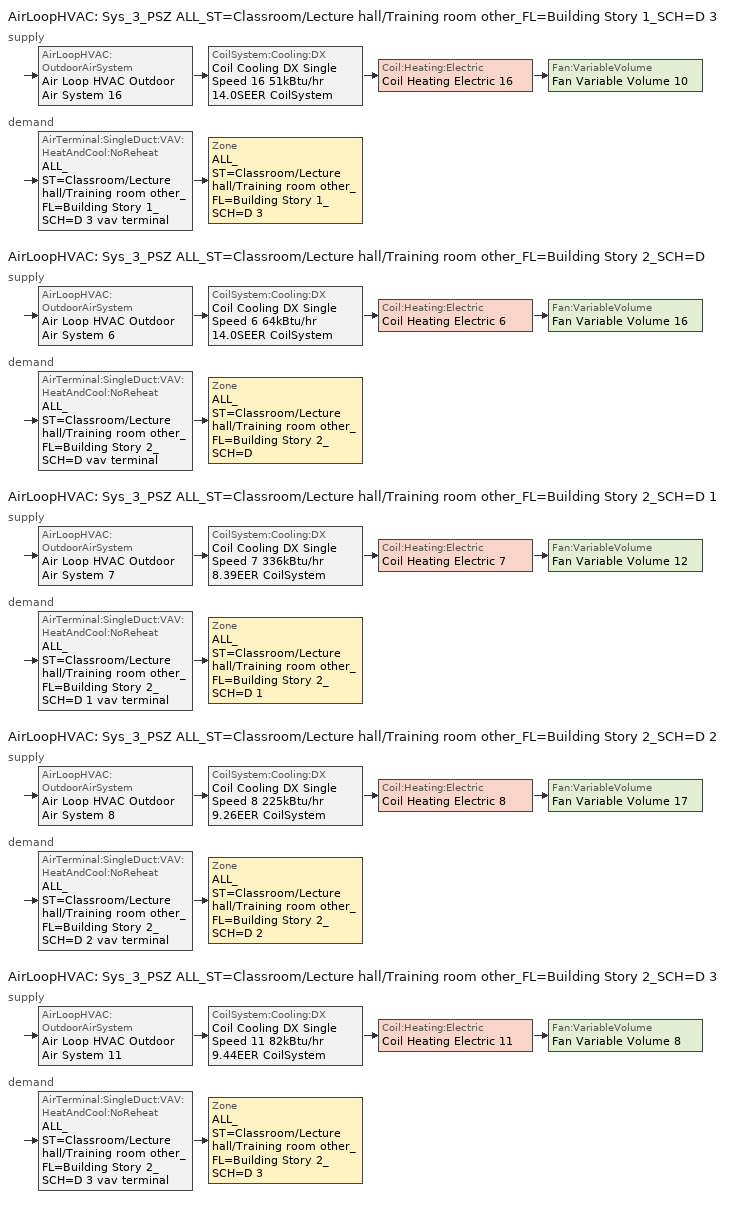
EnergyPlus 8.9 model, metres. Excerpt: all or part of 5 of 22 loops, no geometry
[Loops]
AirLoopHVAC 'Sys_3_PSZ ALL_ST=Classroom/Lecture hall/Training room other_FL=Building Story 1_SCH=D 3'
 supply: AirLoopHVAC:OutdoorAirSystem 'Air Loop HVAC Outdoor Air System 16' > CoilSystem:Cooling:DX 'Coil Cooling DX Single Speed 16 51kBtu/hr 14.0SEER CoilSystem' > Coil:Heating:Electric 'Coil Heating Electric 16' > Fan:VariableVolume 'Fan Variable Volume 10'
 demand: AirTerminal:SingleDuct:VAV:HeatAndCool:NoReheat 'ALL_ST=Classroom/Lecture hall/Training room other_FL=Building Story 1_SCH=D 3 vav terminal' > Zone 'ALL_ST=Classroom/Lecture hall/Training room other_FL=Building Story 1_SCH=D 3'
AirLoopHVAC 'Sys_3_PSZ ALL_ST=Classroom/Lecture hall/Training room other_FL=Building Story 2_SCH=D'
 supply: AirLoopHVAC:OutdoorAirSystem 'Air Loop HVAC Outdoor Air System 6' > CoilSystem:Cooling:DX 'Coil Cooling DX Single Speed 6 64kBtu/hr 14.0SEER CoilSystem' > Coil:Heating:Electric 'Coil Heating Electric 6' > Fan:VariableVolume 'Fan Variable Volume 16'
 demand: AirTerminal:SingleDuct:VAV:HeatAndCool:NoReheat 'ALL_ST=Classroom/Lecture hall/Training room other_FL=Building Story 2_SCH=D vav terminal' > Zone 'ALL_ST=Classroom/Lecture hall/Training room other_FL=Building Story 2_SCH=D'
AirLoopHVAC 'Sys_3_PSZ ALL_ST=Classroom/Lecture hall/Training room other_FL=Building Story 2_SCH=D 1'
 supply: AirLoopHVAC:OutdoorAirSystem 'Air Loop HVAC Outdoor Air System 7' > CoilSystem:Cooling:DX 'Coil Cooling DX Single Speed 7 336kBtu/hr 8.39EER CoilSystem' > Coil:Heating:Electric 'Coil Heating Electric 7' > Fan:VariableVolume 'Fan Variable Volume 12'
 demand: AirTerminal:SingleDuct:VAV:HeatAndCool:NoReheat 'ALL_ST=Classroom/Lecture hall/Training room other_FL=Building Story 2_SCH=D 1 vav terminal' > Zone 'ALL_ST=Classroom/Lecture hall/Training room other_FL=Building Story 2_SCH=D 1'
AirLoopHVAC 'Sys_3_PSZ ALL_ST=Classroom/Lecture hall/Training room other_FL=Building Story 2_SCH=D 2'
 supply: AirLoopHVAC:OutdoorAirSystem 'Air Loop HVAC Outdoor Air System 8' > CoilSystem:Cooling:DX 'Coil Cooling DX Single Speed 8 225kBtu/hr 9.26EER CoilSystem' > Coil:Heating:Electric 'Coil Heating Electric 8' > Fan:VariableVolume 'Fan Variable Volume 17'
 demand: AirTerminal:SingleDuct:VAV:HeatAndCool:NoReheat 'ALL_ST=Classroom/Lecture hall/Training room other_FL=Building Story 2_SCH=D 2 vav terminal' > Zone 'ALL_ST=Classroom/Lecture hall/Training room other_FL=Building Story 2_SCH=D 2'
AirLoopHVAC 'Sys_3_PSZ ALL_ST=Classroom/Lecture hall/Training room other_FL=Building Story 2_SCH=D 3'
 supply: AirLoopHVAC:OutdoorAirSystem 'Air Loop HVAC Outdoor Air System 11' > CoilSystem:Cooling:DX 'Coil Cooling DX Single Speed 11 82kBtu/hr 9.44EER CoilSystem' > Coil:Heating:Electric 'Coil Heating Electric 11' > Fan:VariableVolume 'Fan Variable Volume 8'
 demand: AirTerminal:SingleDuct:VAV:HeatAndCool:NoReheat 'ALL_ST=Classroom/Lecture hall/Training room other_FL=Building Story 2_SCH=D 3 vav terminal' > Zone 'ALL_ST=Classroom/Lecture hall/Training room other_FL=Building Story 2_SCH=D 3'
[ZoneControl:Thermostat] Control Object Type 1=ThermostatSetpoint:DualSetpoint
Name | Zone or ZoneList | Control Type Schedule | Control Name 1
ALL_ST=Classroom/Lecture hall/Training room other_FL=Building Story 1_SCH=D 3 Thermostat | ALL_ST=Classroom/Lecture hall/Training room other_FL=Building Story 1_SCH=D 3 | ALL_ST=Classroom/Lecture hall/Training room other_FL=Building Story 1_SCH=D 3 Thermostat Schedule | Space Function Classroom/Lecture hall/Training room other Thermostat 56
ALL_ST=Classroom/Lecture hall/Training room other_FL=Building Story 2_SCH=D Thermostat | ALL_ST=Classroom/Lecture hall/Training room other_FL=Building Story 2_SCH=D | ALL_ST=Classroom/Lecture hall/Training room other_FL=Building Story 2_SCH=D Thermostat Schedule | Space Function Classroom/Lecture hall/Training room other Thermostat 50
ALL_ST=Classroom/Lecture hall/Training room other_FL=Building Story 2_SCH=D 1 Thermostat | ALL_ST=Classroom/Lecture hall/Training room other_FL=Building Story 2_SCH=D 1 | ALL_ST=Classroom/Lecture hall/Training room other_FL=Building Story 2_SCH=D 1 Thermostat Schedule | Space Function Classroom/Lecture hall/Training room other Thermostat 51
ALL_ST=Classroom/Lecture hall/Training room other_FL=Building Story 2_SCH=D 2 Thermostat | ALL_ST=Classroom/Lecture hall/Training room other_FL=Building Story 2_SCH=D 2 | ALL_ST=Classroom/Lecture hall/Training room other_FL=Building Story 2_SCH=D 2 Thermostat Schedule | Space Function Classroom/Lecture hall/Training room other Thermostat 52
ALL_ST=Classroom/Lecture hall/Training room other_FL=Building Story 2_SCH=D 3 Thermostat | ALL_ST=Classroom/Lecture hall/Training room other_FL=Building Story 2_SCH=D 3 | ALL_ST=Classroom/Lecture hall/Training room other_FL=Building Story 2_SCH=D 3 Thermostat Schedule | Space Function Classroom/Lecture hall/Training room other Thermostat 55
[ThermostatSetpoint:DualSetpoint] Heating Setpoint Temperature Schedule=NECB-D-Thermostat Setpoint-Heating; Cooling Setpoint Temperature Schedule=NECB-D-Thermostat Setpoint-Cooling
Space Function Classroom/Lecture hall/Training room other Thermostat 56; Space Function Classroom/Lecture hall/Training room other Thermostat 50; Space Function Classroom/Lecture hall/Training room other Thermostat 51; Space Function Classroom/Lecture hall/Training room other Thermostat 52; Space Function Classroom/Lecture hall/Training room other Thermostat 55
[ZoneHVAC:EnergyRecoveryVentilator] Supply Air Flow Rate {m3/s}=AutoSize; Exhaust Air Flow Rate {m3/s}=AutoSize; Ventilation Rate per Unit Floor Area {m3/s-m2}=0.00278384; Ventilation Rate per Occupant {m3/s-person}=0
Name | Availability Schedule | Heat Exchanger | Supply Air Fan | Exhaust Air Fan | Controller
ALL_ST=Classroom/Lecture hall/Training room other_FL=Building Story 1_SCH=D 3 erv doas | Sys_3_PSZ ALL_ST=Classroom/Lecture hall/Training room other_FL=Building Story 1_SCH=D 3 Occ Sch | ALL_ST=Classroom/Lecture hall/Training room other_FL=Building Story 1_SCH=D 3 erv hx | ALL_ST=Classroom/Lecture hall/Training room other_FL=Building Story 1_SCH=D 3 erv sup fan | ALL_ST=Classroom/Lecture hall/Training room other_FL=Building Story 1_SCH=D 3 erv exh fan | ALL_ST=Classroom/Lecture hall/Training room other_FL=Building Story 1_SCH=D 3 erv contr
ALL_ST=Classroom/Lecture hall/Training room other_FL=Building Story 2_SCH=D erv doas | Sys_3_PSZ ALL_ST=Classroom/Lecture hall/Training room other_FL=Building Story 2_SCH=D Occ Sch | ALL_ST=Classroom/Lecture hall/Training room other_FL=Building Story 2_SCH=D erv hx | ALL_ST=Classroom/Lecture hall/Training room other_FL=Building Story 2_SCH=D erv sup fan | ALL_ST=Classroom/Lecture hall/Training room other_FL=Building Story 2_SCH=D erv exh fan | ALL_ST=Classroom/Lecture hall/Training room other_FL=Building Story 2_SCH=D erv contr
ALL_ST=Classroom/Lecture hall/Training room other_FL=Building Story 2_SCH=D 1 erv doas | Sys_3_PSZ ALL_ST=Classroom/Lecture hall/Training room other_FL=Building Story 2_SCH=D 1 Occ Sch | ALL_ST=Classroom/Lecture hall/Training room other_FL=Building Story 2_SCH=D 1 erv hx | ALL_ST=Classroom/Lecture hall/Training room other_FL=Building Story 2_SCH=D 1 erv sup fan | ALL_ST=Classroom/Lecture hall/Training room other_FL=Building Story 2_SCH=D 1 erv exh fan | ALL_ST=Classroom/Lecture hall/Training room other_FL=Building Story 2_SCH=D 1 erv contr
ALL_ST=Classroom/Lecture hall/Training room other_FL=Building Story 2_SCH=D 2 erv doas | Sys_3_PSZ ALL_ST=Classroom/Lecture hall/Training room other_FL=Building Story 2_SCH=D 2 Occ Sch | ALL_ST=Classroom/Lecture hall/Training room other_FL=Building Story 2_SCH=D 2 erv hx | ALL_ST=Classroom/Lecture hall/Training room other_FL=Building Story 2_SCH=D 2 erv sup fan | ALL_ST=Classroom/Lecture hall/Training room other_FL=Building Story 2_SCH=D 2 erv exh fan | ALL_ST=Classroom/Lecture hall/Training room other_FL=Building Story 2_SCH=D 2 erv contr
ALL_ST=Classroom/Lecture hall/Training room other_FL=Building Story 2_SCH=D 3 erv doas | Sys_3_PSZ ALL_ST=Classroom/Lecture hall/Training room other_FL=Building Story 2_SCH=D 3 Occ Sch | ALL_ST=Classroom/Lecture hall/Training room other_FL=Building Story 2_SCH=D 3 erv hx | ALL_ST=Classroom/Lecture hall/Training room other_FL=Building Story 2_SCH=D 3 erv sup fan | ALL_ST=Classroom/Lecture hall/Training room other_FL=Building Story 2_SCH=D 3 erv exh fan | ALL_ST=Classroom/Lecture hall/Training room other_FL=Building Story 2_SCH=D 3 erv contr
[HeatExchanger:AirToAir:SensibleAndLatent] Availability Schedule=Always On Discrete; Nominal Supply Air Flow Rate {m3/s}=Autosize; Heat Exchanger Type=Rotary; Threshold Temperature {C}=-23.3; Initial Defrost Time Fraction=0.167
Name | Sensible Effectiveness at 100% Heating Air Flow | Latent Effectiveness at 100% Heating Air Flow | Sensible Effectiveness at 75% Heating Air Flow | Latent Effectiveness at 75% Heating Air Flow | Sensible Effectiveness at 100% Cooling Air Flow | Latent Effectiveness at 100% Cooling Air Flow | Sensible Effectiveness at 75% Cooling Air Flow | Latent Effectiveness at 75% Cooling Air Flow | Nominal Electric Power {W} | Supply Air Outlet Temperature Control | Frost Control Type | Rate of Defrost Time Fraction Increase {1/K} | Economizer Lockout
ALL_ST=Classroom/Lecture hall/Training room other_FL=Building Story 1_SCH=D 3 erv hx; ALL_ST=Classroom/Lecture hall/Training room other_FL=Building Story 2_SCH=D erv hx; ALL_ST=Classroom/Lecture hall/Training room other_FL=Building Story 2_SCH=D 3 erv hx | 0.76 | 0.75 | 0.81 | 0.75 | 0.76 | 0.75 | 0.81 | 0.75 | 643.229 | No | ExhaustAirRecirculation | 0.012 | No
ALL_ST=Classroom/Lecture hall/Training room other_FL=Building Story 2_SCH=D 1 erv hx; ALL_ST=Classroom/Lecture hall/Training room other_FL=Building Story 2_SCH=D 2 erv hx | 0.76 | 0.75 | 0.81 | 0.75 | 0.76 | 0.75 | 0.81 | 0.75 | 2908.29 | No | ExhaustAirRecirculation | 0.012 | No
Sys_3_PSZ ALL_ST=Classroom/Lecture hall/Training room other_FL=Building Story 1_SCH=D 3 ERV; Sys_3_PSZ ALL_ST=Classroom/Lecture hall/Training room other_FL=Building Story 2_SCH=D ERV; Sys_3_PSZ ALL_ST=Classroom/Lecture hall/Training room other_FL=Building Story 2_SCH=D 3 ERV | 0.9 | 0.9 | 0.9 | 0.9 | 0.9 | 0.9 | 0.9 | 0.9 | 643.229 | Yes | ExhaustOnly | 1.44 | Yes
Sys_3_PSZ ALL_ST=Classroom/Lecture hall/Training room other_FL=Building Story 2_SCH=D 1 ERV; Sys_3_PSZ ALL_ST=Classroom/Lecture hall/Training room other_FL=Building Story 2_SCH=D 2 ERV | 0.9 | 0.9 | 0.9 | 0.9 | 0.9 | 0.9 | 0.9 | 0.9 | 2908.29 | Yes | ExhaustOnly | 1.44 | Yes
[Fan:OnOff] Availability Schedule=Always On Discrete; Fan Total Efficiency=0.75; Pressure Rise {Pa}=200; Maximum Flow Rate {m3/s}=Autosize; Motor Efficiency=0.9; Motor In Airstream Fraction=1
Name | Fan Power Ratio Function of Speed Ratio Curve | Fan Efficiency Ratio Function of Speed Ratio Curve
ALL_ST=Classroom/Lecture hall/Training room other_FL=Building Story 1_SCH=D 3 erv sup fan | Fan On Off Power Curve 22 | Fan On Off Efficiency Curve 22
ALL_ST=Classroom/Lecture hall/Training room other_FL=Building Story 1_SCH=D 3 erv exh fan | Fan On Off Power Curve 23 | Fan On Off Efficiency Curve 23
ALL_ST=Classroom/Lecture hall/Training room other_FL=Building Story 2_SCH=D erv sup fan | Fan On Off Power Curve 44 | Fan On Off Efficiency Curve 44
ALL_ST=Classroom/Lecture hall/Training room other_FL=Building Story 2_SCH=D erv exh fan | Fan On Off Power Curve 45 | Fan On Off Efficiency Curve 45
ALL_ST=Classroom/Lecture hall/Training room other_FL=Building Story 2_SCH=D 1 erv sup fan | Fan On Off Power Curve 36 | Fan On Off Efficiency Curve 36
ALL_ST=Classroom/Lecture hall/Training room other_FL=Building Story 2_SCH=D 1 erv exh fan | Fan On Off Power Curve 37 | Fan On Off Efficiency Curve 37
ALL_ST=Classroom/Lecture hall/Training room other_FL=Building Story 2_SCH=D 2 erv sup fan | Fan On Off Power Curve 46 | Fan On Off Efficiency Curve 46
ALL_ST=Classroom/Lecture hall/Training room other_FL=Building Story 2_SCH=D 2 erv exh fan | Fan On Off Power Curve 47 | Fan On Off Efficiency Curve 47
ALL_ST=Classroom/Lecture hall/Training room other_FL=Building Story 2_SCH=D 3 erv sup fan | Fan On Off Power Curve 16 | Fan On Off Efficiency Curve 16
ALL_ST=Classroom/Lecture hall/Training room other_FL=Building Story 2_SCH=D 3 erv exh fan | Fan On Off Power Curve 17 | Fan On Off Efficiency Curve 17
[ZoneHVAC:EnergyRecoveryVentilator:Controller] Temperature High Limit {C}=19; Temperature Low Limit {C}=13; Exhaust Air Temperature Limit=NoExhaustAirTemperatureLimit; Exhaust Air Enthalpy Limit=NoExhaustAirEnthalpyLimit; Time of Day Economizer Flow Control Schedule=Always Off Discrete; High Humidity Control Flag=No; High Humidity Outdoor Air Flow Ratio=1; Control High Indoor Humidity Based on Outdoor Humidity Ratio=Yes
Name | Electronic Enthalpy Limit Curve
ALL_ST=Classroom/Lecture hall/Training room other_FL=Building Story 1_SCH=D 3 erv contr | Curve Cubic 13
ALL_ST=Classroom/Lecture hall/Training room other_FL=Building Story 2_SCH=D erv contr | Curve Cubic 24
ALL_ST=Classroom/Lecture hall/Training room other_FL=Building Story 2_SCH=D 1 erv contr | Curve Cubic 20
ALL_ST=Classroom/Lecture hall/Training room other_FL=Building Story 2_SCH=D 2 erv contr | Curve Cubic 25
ALL_ST=Classroom/Lecture hall/Training room other_FL=Building Story 2_SCH=D 3 erv contr | Curve Cubic 10
[AirTerminal:SingleDuct:VAV:HeatAndCool:NoReheat] Availability Schedule=Always On Discrete; Maximum Air Flow Rate {m3/s}=AutoSize; Zone Minimum Air Flow Fraction=0.05
ALL_ST=Classroom/Lecture hall/Training room other_FL=Building Story 1_SCH=D 3 vav terminal; ALL_ST=Classroom/Lecture hall/Training room other_FL=Building Story 2_SCH=D vav terminal; ALL_ST=Classroom/Lecture hall/Training room other_FL=Building Story 2_SCH=D 1 vav terminal; ALL_ST=Classroom/Lecture hall/Training room other_FL=Building Story 2_SCH=D 2 vav terminal; ALL_ST=Classroom/Lecture hall/Training room other_FL=Building Story 2_SCH=D 3 vav terminal
[Zone equipment]
ALL_ST=Classroom/Lecture hall/Training room other_FL=Building Story 1_SCH=D 3: ALL_ST=Classroom/Lecture hall/Training room other_FL=Building Story 1_SCH=D 3 erv doas, Zone HVAC Baseboard Convective Water 22, ALL_ST=Classroom/Lecture hall/Training room other_FL=Building Story 1_SCH=D 3 vav terminal
ALL_ST=Classroom/Lecture hall/Training room other_FL=Building Story 2_SCH=D: ALL_ST=Classroom/Lecture hall/Training room other_FL=Building Story 2_SCH=D erv doas, Zone HVAC Baseboard Convective Water 12, ALL_ST=Classroom/Lecture hall/Training room other_FL=Building Story 2_SCH=D vav terminal
ALL_ST=Classroom/Lecture hall/Training room other_FL=Building Story 2_SCH=D 1: ALL_ST=Classroom/Lecture hall/Training room other_FL=Building Story 2_SCH=D 1 erv doas, Zone HVAC Baseboard Convective Water 13, ALL_ST=Classroom/Lecture hall/Training room other_FL=Building Story 2_SCH=D 1 vav terminal
ALL_ST=Classroom/Lecture hall/Training room other_FL=Building Story 2_SCH=D 2: ALL_ST=Classroom/Lecture hall/Training room other_FL=Building Story 2_SCH=D 2 erv doas, Zone HVAC Baseboard Convective Water 14, ALL_ST=Classroom/Lecture hall/Training room other_FL=Building Story 2_SCH=D 2 vav terminal
ALL_ST=Classroom/Lecture hall/Training room other_FL=Building Story 2_SCH=D 3: ALL_ST=Classroom/Lecture hall/Training room other_FL=Building Story 2_SCH=D 3 erv doas, Zone HVAC Baseboard Convective Water 17, ALL_ST=Classroom/Lecture hall/Training room other_FL=Building Story 2_SCH=D 3 vav terminal
[Sizing:Zone] Zone Cooling Design Supply Air Temperature Input Method=SupplyAirTemperature; Zone Cooling Design Supply Air Temperature {C}=13; Zone Cooling Design Supply Air Temperature Difference {deltaC}=11.11; Zone Heating Design Supply Air Temperature Input Method=SupplyAirTemperature; Zone Heating Design Supply Air Temperature {C}=43; Zone Heating Design Supply Air Temperature Difference {deltaC}=11.11; Zone Cooling Design Supply Air Humidity Ratio {kgWater/kgDryAir}=0.0085; Zone Heating Design Supply Air Humidity Ratio {kgWater/kgDryAir}=0.008; Design Specification Outdoor Air Object=Space Function Classroom/Lecture hall/Training room other Ventilation; Zone Heating Sizing Factor=1.3; Zone Cooling Sizing Factor=1.1; Cooling Design Air Flow Method=DesignDay; Cooling Design Air Flow Rate {m3/s}=0; Cooling Minimum Air Flow per Zone Floor Area {m3/s-m2}=0.000762; Cooling Minimum Air Flow {m3/s}=0; Cooling Minimum Air Flow Fraction=0; Heating Design Air Flow Method=DesignDay; Heating Design Air Flow Rate {m3/s}=0; Heating Maximum Air Flow per Zone Floor Area {m3/s-m2}=0.002032; Heating Maximum Air Flow {m3/s}=0.141576; Heating Maximum Air Flow Fraction=0.3; Account for Dedicated Outdoor Air System=No
Name | Design Specification Zone Air Distribution Object
ALL_ST=Classroom/Lecture hall/Training room other_FL=Building Story 1_SCH=D 3 | ALL_ST=Classroom/Lecture hall/Training room other_FL=Building Story 1_SCH=D 3 Design Spec Zone Air Dist
ALL_ST=Classroom/Lecture hall/Training room other_FL=Building Story 2_SCH=D | ALL_ST=Classroom/Lecture hall/Training room other_FL=Building Story 2_SCH=D Design Spec Zone Air Dist
ALL_ST=Classroom/Lecture hall/Training room other_FL=Building Story 2_SCH=D 1 | ALL_ST=Classroom/Lecture hall/Training room other_FL=Building Story 2_SCH=D 1 Design Spec Zone Air Dist
ALL_ST=Classroom/Lecture hall/Training room other_FL=Building Story 2_SCH=D 2 | ALL_ST=Classroom/Lecture hall/Training room other_FL=Building Story 2_SCH=D 2 Design Spec Zone Air Dist
ALL_ST=Classroom/Lecture hall/Training room other_FL=Building Story 2_SCH=D 3 | ALL_ST=Classroom/Lecture hall/Training room other_FL=Building Story 2_SCH=D 3 Design Spec Zone Air Dist
[DesignSpecification:ZoneAirDistribution] Zone Air Distribution Effectiveness in Cooling Mode=1; Zone Air Distribution Effectiveness in Heating Mode=1
ALL_ST=Classroom/Lecture hall/Training room other_FL=Building Story 1_SCH=D 3 Design Spec Zone Air Dist; ALL_ST=Classroom/Lecture hall/Training room other_FL=Building Story 2_SCH=D Design Spec Zone Air Dist; ALL_ST=Classroom/Lecture hall/Training room other_FL=Building Story 2_SCH=D 1 Design Spec Zone Air Dist; ALL_ST=Classroom/Lecture hall/Training room other_FL=Building Story 2_SCH=D 2 Design Spec Zone Air Dist; ALL_ST=Classroom/Lecture hall/Training room other_FL=Building Story 2_SCH=D 3 Design Spec Zone Air Dist
[Controller:MechanicalVentilation] Demand Controlled Ventilation=No; System Outdoor Air Method=ZoneSum; Design Specification Outdoor Air Object Name 1=Space Function Classroom/Lecture hall/Training room other Ventilation
Name | Availability Schedule | Zone Name 1 | Design Specification Zone Air Distribution Object Name 1
Controller Mechanical Ventilation 16 | Sys_3_PSZ ALL_ST=Classroom/Lecture hall/Training room other_FL=Building Story 1_SCH=D 3 Occ Sch | ALL_ST=Classroom/Lecture hall/Training room other_FL=Building Story 1_SCH=D 3 | ALL_ST=Classroom/Lecture hall/Training room other_FL=Building Story 1_SCH=D 3 Design Spec Zone Air Dist
Controller Mechanical Ventilation 6 | Sys_3_PSZ ALL_ST=Classroom/Lecture hall/Training room other_FL=Building Story 2_SCH=D Occ Sch | ALL_ST=Classroom/Lecture hall/Training room other_FL=Building Story 2_SCH=D | ALL_ST=Classroom/Lecture hall/Training room other_FL=Building Story 2_SCH=D Design Spec Zone Air Dist
Controller Mechanical Ventilation 7 | Sys_3_PSZ ALL_ST=Classroom/Lecture hall/Training room other_FL=Building Story 2_SCH=D 1 Occ Sch | ALL_ST=Classroom/Lecture hall/Training room other_FL=Building Story 2_SCH=D 1 | ALL_ST=Classroom/Lecture hall/Training room other_FL=Building Story 2_SCH=D 1 Design Spec Zone Air Dist
Controller Mechanical Ventilation 8 | Sys_3_PSZ ALL_ST=Classroom/Lecture hall/Training room other_FL=Building Story 2_SCH=D 2 Occ Sch | ALL_ST=Classroom/Lecture hall/Training room other_FL=Building Story 2_SCH=D 2 | ALL_ST=Classroom/Lecture hall/Training room other_FL=Building Story 2_SCH=D 2 Design Spec Zone Air Dist
Controller Mechanical Ventilation 11 | Sys_3_PSZ ALL_ST=Classroom/Lecture hall/Training room other_FL=Building Story 2_SCH=D 3 Occ Sch | ALL_ST=Classroom/Lecture hall/Training room other_FL=Building Story 2_SCH=D 3 | ALL_ST=Classroom/Lecture hall/Training room other_FL=Building Story 2_SCH=D 3 Design Spec Zone Air Dist
[DesignSpecification:OutdoorAir]
Space Function Classroom/Lecture hall/Training room other Ventilation: Outdoor Air Method=Sum; Outdoor Air Flow per Person {m3/s-person}=0; Outdoor Air Flow per Zone Floor Area {m3/s-m2}=0.00278384; Outdoor Air Flow per Zone {m3/s}=0; Outdoor Air Flow Air Changes per Hour {1/hr}=0
[AirLoopHVAC] Design Supply Air Flow Rate {m3/s}=AutoSize
Sys_3_PSZ ALL_ST=Classroom/Lecture hall/Training room other_FL=Building Story 1_SCH=D 3; Sys_3_PSZ ALL_ST=Classroom/Lecture hall/Training room other_FL=Building Story 2_SCH=D; Sys_3_PSZ ALL_ST=Classroom/Lecture hall/Training room other_FL=Building Story 2_SCH=D 1; Sys_3_PSZ ALL_ST=Classroom/Lecture hall/Training room other_FL=Building Story 2_SCH=D 2; Sys_3_PSZ ALL_ST=Classroom/Lecture hall/Training room other_FL=Building Story 2_SCH=D 3
[Sizing:System] Type of Load to Size On=Sensible; Design Outdoor Air Flow Rate {m3/s}=Autosize; Central Heating Maximum System Air Flow Ratio=1; Preheat Design Temperature {C}=7; Preheat Design Humidity Ratio {kgWater/kgDryAir}=0.008; Precool Design Temperature {C}=13; Precool Design Humidity Ratio {kgWater/kgDryAir}=0.008; Central Cooling Design Supply Air Temperature {C}=13; Central Heating Design Supply Air Temperature {C}=43; Type of Zone Sum to Use=NonCoincident; 100% Outdoor Air in Cooling=No; 100% Outdoor Air in Heating=No; Central Cooling Design Supply Air Humidity Ratio {kgWater/kgDryAir}=0.0085; Central Heating Design Supply Air Humidity Ratio {kgWater/kgDryAir}=0.008; Cooling Supply Air Flow Rate Method=DesignDay; Cooling Supply Air Flow Rate {m3/s}=0; Cooling Supply Air Flow Rate Per Floor Area {m3/s-m2}=0.00996765; Cooling Fraction of Autosized Cooling Supply Air Flow Rate=1; Cooling Supply Air Flow Rate Per Unit Cooling Capacity {m3/s-W}=3.94755e-05; Heating Supply Air Flow Rate Method=DesignDay; Heating Supply Air Flow Rate {m3/s}=0; Heating Supply Air Flow Rate Per Floor Area {m3/s-m2}=0.00996765; Heating Fraction of Autosized Heating Supply Air Flow Rate=1; Heating Fraction of Autosized Cooling Supply Air Flow Rate=1; Heating Supply Air Flow Rate Per Unit Heating Capacity {m3/s-W}=3.15882e-05; System Outdoor Air Method=ZoneSum; Zone Maximum Outdoor Air Fraction=1; Cooling Design Capacity Method=CoolingDesignCapacity; Cooling Design Capacity {W}=Autosize; Cooling Design Capacity Per Floor Area {W/m2}=234.7; Fraction of Autosized Cooling Design Capacity=1; Heating Design Capacity Method=HeatingDesignCapacity; Heating Design Capacity {W}=Autosize; Heating Design Capacity Per Floor Area {W/m2}=157; Fraction of Autosized Heating Design Capacity=1; Central Cooling Capacity Control Method=OnOff
Sys_3_PSZ ALL_ST=Classroom/Lecture hall/Training room other_FL=Building Story 1_SCH=D 3; Sys_3_PSZ ALL_ST=Classroom/Lecture hall/Training room other_FL=Building Story 2_SCH=D; Sys_3_PSZ ALL_ST=Classroom/Lecture hall/Training room other_FL=Building Story 2_SCH=D 1; Sys_3_PSZ ALL_ST=Classroom/Lecture hall/Training room other_FL=Building Story 2_SCH=D 2; Sys_3_PSZ ALL_ST=Classroom/Lecture hall/Training room other_FL=Building Story 2_SCH=D 3
[Controller:OutdoorAir] Minimum Outdoor Air Flow Rate {m3/s}=0; Maximum Outdoor Air Flow Rate {m3/s}=0; Economizer Control Action Type=ModulateFlow; Lockout Type=NoLockout; Minimum Limit Type=FixedMinimum; High Humidity Control=No; Control High Indoor Humidity Based on Outdoor Humidity Ratio=Yes; Heat Recovery Bypass Control Type=BypassWhenOAFlowGreaterThanMinimum
Name | Economizer Control Type | Economizer Maximum Limit Dry-Bulb Temperature {C} | Economizer Maximum Limit Enthalpy {J/kg} | Economizer Minimum Limit Dry-Bulb Temperature {C} | Minimum Outdoor Air Schedule | Mechanical Ventilation Controller
Controller Outdoor Air 16 | NoEconomizer | 28 | 64000 | -100 | Sys_3_PSZ ALL_ST=Classroom/Lecture hall/Training room other_FL=Building Story 1_SCH=D 3 Occ Sch | Controller Mechanical Ventilation 16
Controller Outdoor Air 6 | NoEconomizer | 28 | 64000 | -100 | Sys_3_PSZ ALL_ST=Classroom/Lecture hall/Training room other_FL=Building Story 2_SCH=D Occ Sch | Controller Mechanical Ventilation 6
Controller Outdoor Air 7 | DifferentialEnthalpy |  |  |  | Sys_3_PSZ ALL_ST=Classroom/Lecture hall/Training room other_FL=Building Story 2_SCH=D 1 Occ Sch | Controller Mechanical Ventilation 7
Controller Outdoor Air 8 | DifferentialEnthalpy |  |  |  | Sys_3_PSZ ALL_ST=Classroom/Lecture hall/Training room other_FL=Building Story 2_SCH=D 2 Occ Sch | Controller Mechanical Ventilation 8
Controller Outdoor Air 11 | DifferentialEnthalpy |  |  |  | Sys_3_PSZ ALL_ST=Classroom/Lecture hall/Training room other_FL=Building Story 2_SCH=D 3 Occ Sch | Controller Mechanical Ventilation 11
[SetpointManager:OutdoorAirPretreat] Control Variable=Temperature; Minimum Setpoint Temperature {C}=-99; Maximum Setpoint Temperature {C}=99; Minimum Setpoint Humidity Ratio {kgWater/kgDryAir}=1e-005; Maximum Setpoint Humidity Ratio {kgWater/kgDryAir}=1
Setpoint Manager Outdoor Air Pretreat 5; Setpoint Manager Outdoor Air Pretreat 6; Setpoint Manager Outdoor Air Pretreat 7; Setpoint Manager Outdoor Air Pretreat 8; Setpoint Manager Outdoor Air Pretreat 9
[SetpointManager:MixedAir] Control Variable=Temperature
Node 267 OS Default SPM; Node 266 OS Default SPM; Node 460 OS Default SPM; Node 137 OS Default SPM; Node 136 OS Default SPM; Node 477 OS Default SPM; Node 150 OS Default SPM; Node 149 OS Default SPM; Node 469 OS Default SPM; Node 163 OS Default SPM; Node 162 OS Default SPM; Node 479 OS Default SPM; Node 202 OS Default SPM; Node 201 OS Default SPM; Node 455 OS Default SPM
[CoilSystem:Cooling:DX] Availability Schedule=Always On Discrete
Name | Cooling Coil
Coil Cooling DX Single Speed 16 51kBtu/hr 14.0SEER CoilSystem | Coil Cooling DX Single Speed 16 51kBtu/hr 14.0SEER
Coil Cooling DX Single Speed 6 64kBtu/hr 14.0SEER CoilSystem | Coil Cooling DX Single Speed 6 64kBtu/hr 14.0SEER
Coil Cooling DX Single Speed 7 336kBtu/hr 8.39EER CoilSystem | Coil Cooling DX Single Speed 7 336kBtu/hr 8.39EER
Coil Cooling DX Single Speed 8 225kBtu/hr 9.26EER CoilSystem | Coil Cooling DX Single Speed 8 225kBtu/hr 9.26EER
Coil Cooling DX Single Speed 11 82kBtu/hr 9.44EER CoilSystem | Coil Cooling DX Single Speed 11 82kBtu/hr 9.44EER
[Coil:Cooling:DX:SingleSpeed] Availability Schedule=Always On Discrete; Gross Rated Total Cooling Capacity {W}=Autosize; Gross Rated Sensible Heat Ratio=Autosize; Rated Air Flow Rate {m3/s}=Autosize; Rated Evaporator Fan Power Per Volume Flow Rate {W/(m3/s)}=773.3; Total Cooling Capacity Function of Temperature Curve=DXCOOL-NECB2011-REF-CAPFT; Total Cooling Capacity Function of Flow Fraction Curve=DXCOOL-NECB2011-REF-CAPFFLOW; Energy Input Ratio Function of Temperature Curve=DXCOOL-NECB2011-REF-COOLEIRFT; Energy Input Ratio Function of Flow Fraction Curve=DXCOOL-NECB2011-REF-COOLEIRFFLOW; Part Load Fraction Correlation Curve=DXCOOL-NECB2011-REF-COOLPLFFPLR; Condenser Type=AirCooled; Evaporative Condenser Effectiveness=0; Evaporative Condenser Air Flow Rate {m3/s}=Autosize; Evaporative Condenser Pump Rated Power Consumption {W}=Autosize; Crankcase Heater Capacity {W}=0; Maximum Outdoor Dry-Bulb Temperature for Crankcase Heater Operation {C}=0; Basin Heater Capacity {W/K}=0; Basin Heater Setpoint Temperature {C}=10
Name | Gross Rated Cooling COP {W/W}
Coil Cooling DX Single Speed 16 51kBtu/hr 14.0SEER; Coil Cooling DX Single Speed 6 64kBtu/hr 14.0SEER | 3.8248
Coil Cooling DX Single Speed 7 336kBtu/hr 8.39EER | 3.05686
Coil Cooling DX Single Speed 8 225kBtu/hr 9.26EER | 3.29323
Coil Cooling DX Single Speed 11 82kBtu/hr 9.44EER | 3.2511
[Coil:Heating:Electric] Availability Schedule=Always On Discrete; Efficiency=1; Nominal Capacity {W}=Autosize
Coil Heating Electric 16; Coil Heating Electric 6; Coil Heating Electric 7; Coil Heating Electric 8; Coil Heating Electric 11
[Fan:VariableVolume] Fan Total Efficiency=0.7; Pressure Rise {Pa}=640; Maximum Flow Rate {m3/s}=AutoSize; Fan Power Minimum Flow Rate Input Method=Fraction; Fan Power Minimum Flow Fraction=0.3; Fan Power Minimum Air Flow Rate {m3/s}=0; Motor Efficiency=0.9; Motor In Airstream Fraction=1; Fan Power Coefficient 1=0.0407599; Fan Power Coefficient 2=0.088045; Fan Power Coefficient 3=-0.0729261; Fan Power Coefficient 4=0.94374; Fan Power Coefficient 5=0
Name | Availability Schedule
Fan Variable Volume 10 | Sys_3_PSZ ALL_ST=Classroom/Lecture hall/Training room other_FL=Building Story 1_SCH=D 3 Occ Sch
Fan Variable Volume 16 | Sys_3_PSZ ALL_ST=Classroom/Lecture hall/Training room other_FL=Building Story 2_SCH=D Occ Sch
Fan Variable Volume 12 | Sys_3_PSZ ALL_ST=Classroom/Lecture hall/Training room other_FL=Building Story 2_SCH=D 1 Occ Sch
Fan Variable Volume 17 | Sys_3_PSZ ALL_ST=Classroom/Lecture hall/Training room other_FL=Building Story 2_SCH=D 2 Occ Sch
Fan Variable Volume 8 | Sys_3_PSZ ALL_ST=Classroom/Lecture hall/Training room other_FL=Building Story 2_SCH=D 3 Occ Sch
[SetpointManager:Warmest] Control Variable=Temperature; Minimum Setpoint Temperature {C}=12; Maximum Setpoint Temperature {C}=35; Strategy=MaximumTemperature
Name | HVAC Air Loop
Node 259 SAT stpmanager | Sys_3_PSZ ALL_ST=Classroom/Lecture hall/Training room other_FL=Building Story 1_SCH=D 3
Node 129 SAT stpmanager | Sys_3_PSZ ALL_ST=Classroom/Lecture hall/Training room other_FL=Building Story 2_SCH=D
Node 142 SAT stpmanager | Sys_3_PSZ ALL_ST=Classroom/Lecture hall/Training room other_FL=Building Story 2_SCH=D 1
Node 155 SAT stpmanager | Sys_3_PSZ ALL_ST=Classroom/Lecture hall/Training room other_FL=Building Story 2_SCH=D 2
Node 194 SAT stpmanager | Sys_3_PSZ ALL_ST=Classroom/Lecture hall/Training room other_FL=Building Story 2_SCH=D 3
[Schedule:Compact]
ALL_ST=Classroom/Lecture hall/Training room other_FL=Building Story 1_SCH=D 3 Thermostat Schedule; ALL_ST=Classroom/Lecture hall/Training room other_FL=Building Story 2_SCH=D Thermostat Schedule; ALL_ST=Classroom/Lecture hall/Training room other_FL=Building Story 2_SCH=D 1 Thermostat Schedule; ALL_ST=Classroom/Lecture hall/Training room other_FL=Building Story 2_SCH=D 2 Thermostat Schedule; ALL_ST=Classroom/Lecture hall/Training room other_FL=Building Story 2_SCH=D 3 Thermostat Schedule: Through: 12/31, For: AllDays, Until: 24:00, 4
[Schedule:Day:Interval]
NECB-D-Thermostat Setpoint-Heating Sun|Hol Day; NECB-D-Thermostat Setpoint-Heating Sat Day: No, 24:00, 18
NECB-D-Thermostat Setpoint-Heating Default|Wkdy Day; NECB-D-Thermostat Setpoint-Heating Default: No, 07:00, 18, 08:00, 20, 23:00, 22, 24:00, 18
NECB-D-Thermostat Setpoint-Cooling Sun|Hol Day; NECB-D-Thermostat Setpoint-Cooling Sat Day: No, 24:00, 35
NECB-D-Thermostat Setpoint-Cooling Default|Wkdy Day; NECB-D-Thermostat Setpoint-Cooling Default: No, 07:00, 35, 23:00, 24, 24:00, 35
Sys_3_PSZ ALL_ST=Classroom/Lecture hall/Training room other_FL=Building Story 1_SCH=D 3 Occ Sch Sunday; Sys_3_PSZ ALL_ST=Classroom/Lecture hall/Training room other_FL=Building Story 1_SCH=D 3 Occ Sch Saturday; Sys_3_PSZ ALL_ST=Classroom/Lecture hall/Training room other_FL=Building Story 2_SCH=D Occ Sch Sunday; Sys_3_PSZ ALL_ST=Classroom/Lecture hall/Training room other_FL=Building Story 2_SCH=D Occ Sch Saturday; Sys_3_PSZ ALL_ST=Classroom/Lecture hall/Training room other_FL=Building Story 2_SCH=D 1 Occ Sch Sunday; Sys_3_PSZ ALL_ST=Classroom/Lecture hall/Training room other_FL=Building Story 2_SCH=D 1 Occ Sch Saturday; Sys_3_PSZ ALL_ST=Classroom/Lecture hall/Training room other_FL=Building Story 2_SCH=D 2 Occ Sch Sunday; Sys_3_PSZ ALL_ST=Classroom/Lecture hall/Training room other_FL=Building Story 2_SCH=D 2 Occ Sch Saturday; Sys_3_PSZ ALL_ST=Classroom/Lecture hall/Training room other_FL=Building Story 2_SCH=D 3 Occ Sch Sunday; Sys_3_PSZ ALL_ST=Classroom/Lecture hall/Training room other_FL=Building Story 2_SCH=D 3 Occ Sch Saturday: No, 24:00, 0
Sys_3_PSZ ALL_ST=Classroom/Lecture hall/Training room other_FL=Building Story 1_SCH=D 3 Occ Sch Monday; Sys_3_PSZ ALL_ST=Classroom/Lecture hall/Training room other_FL=Building Story 1_SCH=D 3 Occ Sch Tuesday; Sys_3_PSZ ALL_ST=Classroom/Lecture hall/Training room other_FL=Building Story 1_SCH=D 3 Occ Sch Wednesday; Sys_3_PSZ ALL_ST=Classroom/Lecture hall/Training room other_FL=Building Story 1_SCH=D 3 Occ Sch Thursday; Sys_3_PSZ ALL_ST=Classroom/Lecture hall/Training room other_FL=Building Story 1_SCH=D 3 Occ Sch Friday; Sys_3_PSZ ALL_ST=Classroom/Lecture hall/Training room other_FL=Building Story 2_SCH=D Occ Sch Monday; Sys_3_PSZ ALL_ST=Classroom/Lecture hall/Training room other_FL=Building Story 2_SCH=D Occ Sch Tuesday; Sys_3_PSZ ALL_ST=Classroom/Lecture hall/Training room other_FL=Building Story 2_SCH=D Occ Sch Wednesday; Sys_3_PSZ ALL_ST=Classroom/Lecture hall/Training room other_FL=Building Story 2_SCH=D Occ Sch Thursday; Sys_3_PSZ ALL_ST=Classroom/Lecture hall/Training room other_FL=Building Story 2_SCH=D Occ Sch Friday; Sys_3_PSZ ALL_ST=Classroom/Lecture hall/Training room other_FL=Building Story 2_SCH=D 1 Occ Sch Monday; Sys_3_PSZ ALL_ST=Classroom/Lecture hall/Training room other_FL=Building Story 2_SCH=D 1 Occ Sch Tuesday; Sys_3_PSZ ALL_ST=Classroom/Lecture hall/Training room other_FL=Building Story 2_SCH=D 1 Occ Sch Wednesday; Sys_3_PSZ ALL_ST=Classroom/Lecture hall/Training room other_FL=Building Story 2_SCH=D 1 Occ Sch Thursday; Sys_3_PSZ ALL_ST=Classroom/Lecture hall/Training room other_FL=Building Story 2_SCH=D 1 Occ Sch Friday; Sys_3_PSZ ALL_ST=Classroom/Lecture hall/Training room other_FL=Building Story 2_SCH=D 2 Occ Sch Monday; Sys_3_PSZ ALL_ST=Classroom/Lecture hall/Training room other_FL=Building Story 2_SCH=D 2 Occ Sch Tuesday; Sys_3_PSZ ALL_ST=Classroom/Lecture hall/Training room other_FL=Building Story 2_SCH=D 2 Occ Sch Wednesday; Sys_3_PSZ ALL_ST=Classroom/Lecture hall/Training room other_FL=Building Story 2_SCH=D 2 Occ Sch Thursday; Sys_3_PSZ ALL_ST=Classroom/Lecture hall/Training room other_FL=Building Story 2_SCH=D 2 Occ Sch Friday; Sys_3_PSZ ALL_ST=Classroom/Lecture hall/Training room other_FL=Building Story 2_SCH=D 3 Occ Sch Monday; Sys_3_PSZ ALL_ST=Classroom/Lecture hall/Training room other_FL=Building Story 2_SCH=D 3 Occ Sch Tuesday; Sys_3_PSZ ALL_ST=Classroom/Lecture hall/Training room other_FL=Building Story 2_SCH=D 3 Occ Sch Wednesday; Sys_3_PSZ ALL_ST=Classroom/Lecture hall/Training room other_FL=Building Story 2_SCH=D 3 Occ Sch Thursday; Sys_3_PSZ ALL_ST=Classroom/Lecture hall/Training room other_FL=Building Story 2_SCH=D 3 Occ Sch Friday: No, 09:00, 0, 18:00, 1, 19:00, 0, 22:00, 1, 24:00, 0
Sys_3_PSZ ALL_ST=Classroom/Lecture hall/Training room other_FL=Building Story 1_SCH=D 3 Occ Sch Default; Sys_3_PSZ ALL_ST=Classroom/Lecture hall/Training room other_FL=Building Story 1_SCH=D 3 Occ Sch Summer Design Day; Sys_3_PSZ ALL_ST=Classroom/Lecture hall/Training room other_FL=Building Story 1_SCH=D 3 Occ Sch Winter Design Day; Sys_3_PSZ ALL_ST=Classroom/Lecture hall/Training room other_FL=Building Story 2_SCH=D Occ Sch Default; Sys_3_PSZ ALL_ST=Classroom/Lecture hall/Training room other_FL=Building Story 2_SCH=D Occ Sch Summer Design Day; Sys_3_PSZ ALL_ST=Classroom/Lecture hall/Training room other_FL=Building Story 2_SCH=D Occ Sch Winter Design Day; Sys_3_PSZ ALL_ST=Classroom/Lecture hall/Training room other_FL=Building Story 2_SCH=D 1 Occ Sch Default; Sys_3_PSZ ALL_ST=Classroom/Lecture hall/Training room other_FL=Building Story 2_SCH=D 1 Occ Sch Summer Design Day; Sys_3_PSZ ALL_ST=Classroom/Lecture hall/Training room other_FL=Building Story 2_SCH=D 1 Occ Sch Winter Design Day; Sys_3_PSZ ALL_ST=Classroom/Lecture hall/Training room other_FL=Building Story 2_SCH=D 2 Occ Sch Default; Sys_3_PSZ ALL_ST=Classroom/Lecture hall/Training room other_FL=Building Story 2_SCH=D 2 Occ Sch Summer Design Day; Sys_3_PSZ ALL_ST=Classroom/Lecture hall/Training room other_FL=Building Story 2_SCH=D 2 Occ Sch Winter Design Day; Sys_3_PSZ ALL_ST=Classroom/Lecture hall/Training room other_FL=Building Story 2_SCH=D 3 Occ Sch Default; Sys_3_PSZ ALL_ST=Classroom/Lecture hall/Training room other_FL=Building Story 2_SCH=D 3 Occ Sch Summer Design Day; Sys_3_PSZ ALL_ST=Classroom/Lecture hall/Training room other_FL=Building Story 2_SCH=D 3 Occ Sch Winter Design Day: No, 24:00, 1
[Schedule:Week:Daily]
NECB-D-Thermostat Setpoint-Heating Week Rule - Jan1-Dec31: NECB-D-Thermostat Setpoint-Heating Sun|Hol Day, NECB-D-Thermostat Setpoint-Heating Default|Wkdy Day, NECB-D-Thermostat Setpoint-Heating Default|Wkdy Day, NECB-D-Thermostat Setpoint-Heating Default|Wkdy Day, NECB-D-Thermostat Setpoint-Heating Default|Wkdy Day, NECB-D-Thermostat Setpoint-Heating Default|Wkdy Day, NECB-D-Thermostat Setpoint-Heating Sat Day, NECB-D-Thermostat Setpoint-Heating Default, NECB-D-Thermostat Setpoint-Heating Default, NECB-D-Thermostat Setpoint-Heating Default, NECB-D-Thermostat Setpoint-Heating Default, NECB-D-Thermostat Setpoint-Heating Default
NECB-D-Thermostat Setpoint-Cooling Week Rule - Jan1-Dec31: NECB-D-Thermostat Setpoint-Cooling Sun|Hol Day, NECB-D-Thermostat Setpoint-Cooling Default|Wkdy Day, NECB-D-Thermostat Setpoint-Cooling Default|Wkdy Day, NECB-D-Thermostat Setpoint-Cooling Default|Wkdy Day, NECB-D-Thermostat Setpoint-Cooling Default|Wkdy Day, NECB-D-Thermostat Setpoint-Cooling Default|Wkdy Day, NECB-D-Thermostat Setpoint-Cooling Sat Day, NECB-D-Thermostat Setpoint-Cooling Default, NECB-D-Thermostat Setpoint-Cooling Default, NECB-D-Thermostat Setpoint-Cooling Default, NECB-D-Thermostat Setpoint-Cooling Default, NECB-D-Thermostat Setpoint-Cooling Default
Sys_3_PSZ ALL_ST=Classroom/Lecture hall/Training room other_FL=Building Story 1_SCH=D 3 Occ Sch Week Rule - Jan1-Dec31: Sys_3_PSZ ALL_ST=Classroom/Lecture hall/Training room other_FL=Building Story 1_SCH=D 3 Occ Sch Sunday, Sys_3_PSZ ALL_ST=Classroom/Lecture hall/Training room other_FL=Building Story 1_SCH=D 3 Occ Sch Monday, Sys_3_PSZ ALL_ST=Classroom/Lecture hall/Training room other_FL=Building Story 1_SCH=D 3 Occ Sch Tuesday, Sys_3_PSZ ALL_ST=Classroom/Lecture hall/Training room other_FL=Building Story 1_SCH=D 3 Occ Sch Wednesday, Sys_3_PSZ ALL_ST=Classroom/Lecture hall/Training room other_FL=Building Story 1_SCH=D 3 Occ Sch Thursday, Sys_3_PSZ ALL_ST=Classroom/Lecture hall/Training room other_FL=Building Story 1_SCH=D 3 Occ Sch Friday, Sys_3_PSZ ALL_ST=Classroom/Lecture hall/Training room other_FL=Building Story 1_SCH=D 3 Occ Sch Saturday, Sys_3_PSZ ALL_ST=Classroom/Lecture hall/Training room other_FL=Building Story 1_SCH=D 3 Occ Sch Default, Sys_3_PSZ ALL_ST=Classroom/Lecture hall/Training room other_FL=Building Story 1_SCH=D 3 Occ Sch Summer Design Day, Sys_3_PSZ ALL_ST=Classroom/Lecture hall/Training room other_FL=Building Story 1_SCH=D 3 Occ Sch Winter Design Day, Sys_3_PSZ ALL_ST=Classroom/Lecture hall/Training room other_FL=Building Story 1_SCH=D 3 Occ Sch Default, Sys_3_PSZ ALL_ST=Classroom/Lecture hall/Training room other_FL=Building Story 1_SCH=D 3 Occ Sch Default
Sys_3_PSZ ALL_ST=Classroom/Lecture hall/Training room other_FL=Building Story 2_SCH=D Occ Sch Week Rule - Jan1-Dec31: Sys_3_PSZ ALL_ST=Classroom/Lecture hall/Training room other_FL=Building Story 2_SCH=D Occ Sch Sunday, Sys_3_PSZ ALL_ST=Classroom/Lecture hall/Training room other_FL=Building Story 2_SCH=D Occ Sch Monday, Sys_3_PSZ ALL_ST=Classroom/Lecture hall/Training room other_FL=Building Story 2_SCH=D Occ Sch Tuesday, Sys_3_PSZ ALL_ST=Classroom/Lecture hall/Training room other_FL=Building Story 2_SCH=D Occ Sch Wednesday, Sys_3_PSZ ALL_ST=Classroom/Lecture hall/Training room other_FL=Building Story 2_SCH=D Occ Sch Thursday, Sys_3_PSZ ALL_ST=Classroom/Lecture hall/Training room other_FL=Building Story 2_SCH=D Occ Sch Friday, Sys_3_PSZ ALL_ST=Classroom/Lecture hall/Training room other_FL=Building Story 2_SCH=D Occ Sch Saturday, Sys_3_PSZ ALL_ST=Classroom/Lecture hall/Training room other_FL=Building Story 2_SCH=D Occ Sch Default, Sys_3_PSZ ALL_ST=Classroom/Lecture hall/Training room other_FL=Building Story 2_SCH=D Occ Sch Summer Design Day, Sys_3_PSZ ALL_ST=Classroom/Lecture hall/Training room other_FL=Building Story 2_SCH=D Occ Sch Winter Design Day, Sys_3_PSZ ALL_ST=Classroom/Lecture hall/Training room other_FL=Building Story 2_SCH=D Occ Sch Default, Sys_3_PSZ ALL_ST=Classroom/Lecture hall/Training room other_FL=Building Story 2_SCH=D Occ Sch Default
Sys_3_PSZ ALL_ST=Classroom/Lecture hall/Training room other_FL=Building Story 2_SCH=D 1 Occ Sch Week Rule - Jan1-Dec31: Sys_3_PSZ ALL_ST=Classroom/Lecture hall/Training room other_FL=Building Story 2_SCH=D 1 Occ Sch Sunday, Sys_3_PSZ ALL_ST=Classroom/Lecture hall/Training room other_FL=Building Story 2_SCH=D 1 Occ Sch Monday, Sys_3_PSZ ALL_ST=Classroom/Lecture hall/Training room other_FL=Building Story 2_SCH=D 1 Occ Sch Tuesday, Sys_3_PSZ ALL_ST=Classroom/Lecture hall/Training room other_FL=Building Story 2_SCH=D 1 Occ Sch Wednesday, Sys_3_PSZ ALL_ST=Classroom/Lecture hall/Training room other_FL=Building Story 2_SCH=D 1 Occ Sch Thursday, Sys_3_PSZ ALL_ST=Classroom/Lecture hall/Training room other_FL=Building Story 2_SCH=D 1 Occ Sch Friday, Sys_3_PSZ ALL_ST=Classroom/Lecture hall/Training room other_FL=Building Story 2_SCH=D 1 Occ Sch Saturday, Sys_3_PSZ ALL_ST=Classroom/Lecture hall/Training room other_FL=Building Story 2_SCH=D 1 Occ Sch Default, Sys_3_PSZ ALL_ST=Classroom/Lecture hall/Training room other_FL=Building Story 2_SCH=D 1 Occ Sch Summer Design Day, Sys_3_PSZ ALL_ST=Classroom/Lecture hall/Training room other_FL=Building Story 2_SCH=D 1 Occ Sch Winter Design Day, Sys_3_PSZ ALL_ST=Classroom/Lecture hall/Training room other_FL=Building Story 2_SCH=D 1 Occ Sch Default, Sys_3_PSZ ALL_ST=Classroom/Lecture hall/Training room other_FL=Building Story 2_SCH=D 1 Occ Sch Default
Sys_3_PSZ ALL_ST=Classroom/Lecture hall/Training room other_FL=Building Story 2_SCH=D 2 Occ Sch Week Rule - Jan1-Dec31: Sys_3_PSZ ALL_ST=Classroom/Lecture hall/Training room other_FL=Building Story 2_SCH=D 2 Occ Sch Sunday, Sys_3_PSZ ALL_ST=Classroom/Lecture hall/Training room other_FL=Building Story 2_SCH=D 2 Occ Sch Monday, Sys_3_PSZ ALL_ST=Classroom/Lecture hall/Training room other_FL=Building Story 2_SCH=D 2 Occ Sch Tuesday, Sys_3_PSZ ALL_ST=Classroom/Lecture hall/Training room other_FL=Building Story 2_SCH=D 2 Occ Sch Wednesday, Sys_3_PSZ ALL_ST=Classroom/Lecture hall/Training room other_FL=Building Story 2_SCH=D 2 Occ Sch Thursday, Sys_3_PSZ ALL_ST=Classroom/Lecture hall/Training room other_FL=Building Story 2_SCH=D 2 Occ Sch Friday, Sys_3_PSZ ALL_ST=Classroom/Lecture hall/Training room other_FL=Building Story 2_SCH=D 2 Occ Sch Saturday, Sys_3_PSZ ALL_ST=Classroom/Lecture hall/Training room other_FL=Building Story 2_SCH=D 2 Occ Sch Default, Sys_3_PSZ ALL_ST=Classroom/Lecture hall/Training room other_FL=Building Story 2_SCH=D 2 Occ Sch Summer Design Day, Sys_3_PSZ ALL_ST=Classroom/Lecture hall/Training room other_FL=Building Story 2_SCH=D 2 Occ Sch Winter Design Day, Sys_3_PSZ ALL_ST=Classroom/Lecture hall/Training room other_FL=Building Story 2_SCH=D 2 Occ Sch Default, Sys_3_PSZ ALL_ST=Classroom/Lecture hall/Training room other_FL=Building Story 2_SCH=D 2 Occ Sch Default
Sys_3_PSZ ALL_ST=Classroom/Lecture hall/Training room other_FL=Building Story 2_SCH=D 3 Occ Sch Week Rule - Jan1-Dec31: Sys_3_PSZ ALL_ST=Classroom/Lecture hall/Training room other_FL=Building Story 2_SCH=D 3 Occ Sch Sunday, Sys_3_PSZ ALL_ST=Classroom/Lecture hall/Training room other_FL=Building Story 2_SCH=D 3 Occ Sch Monday, Sys_3_PSZ ALL_ST=Classroom/Lecture hall/Training room other_FL=Building Story 2_SCH=D 3 Occ Sch Tuesday, Sys_3_PSZ ALL_ST=Classroom/Lecture hall/Training room other_FL=Building Story 2_SCH=D 3 Occ Sch Wednesday, Sys_3_PSZ ALL_ST=Classroom/Lecture hall/Training room other_FL=Building Story 2_SCH=D 3 Occ Sch Thursday, Sys_3_PSZ ALL_ST=Classroom/Lecture hall/Training room other_FL=Building Story 2_SCH=D 3 Occ Sch Friday, Sys_3_PSZ ALL_ST=Classroom/Lecture hall/Training room other_FL=Building Story 2_SCH=D 3 Occ Sch Saturday, Sys_3_PSZ ALL_ST=Classroom/Lecture hall/Training room other_FL=Building Story 2_SCH=D 3 Occ Sch Default, Sys_3_PSZ ALL_ST=Classroom/Lecture hall/Training room other_FL=Building Story 2_SCH=D 3 Occ Sch Summer Design Day, Sys_3_PSZ ALL_ST=Classroom/Lecture hall/Training room other_FL=Building Story 2_SCH=D 3 Occ Sch Winter Design Day, Sys_3_PSZ ALL_ST=Classroom/Lecture hall/Training room other_FL=Building Story 2_SCH=D 3 Occ Sch Default, Sys_3_PSZ ALL_ST=Classroom/Lecture hall/Training room other_FL=Building Story 2_SCH=D 3 Occ Sch Default
[Schedule:Year]
NECB-D-Thermostat Setpoint-Heating: NECB-D-Thermostat Setpoint-Heating Week Rule - Jan1-Dec31, 1, 1, 12, 31
NECB-D-Thermostat Setpoint-Cooling: NECB-D-Thermostat Setpoint-Cooling Week Rule - Jan1-Dec31, 1, 1, 12, 31
Sys_3_PSZ ALL_ST=Classroom/Lecture hall/Training room other_FL=Building Story 1_SCH=D 3 Occ Sch: Sys_3_PSZ ALL_ST=Classroom/Lecture hall/Training room other_FL=Building Story 1_SCH=D 3 Occ Sch Week Rule - Jan1-Dec31, 1, 1, 12, 31
Sys_3_PSZ ALL_ST=Classroom/Lecture hall/Training room other_FL=Building Story 2_SCH=D Occ Sch: Sys_3_PSZ ALL_ST=Classroom/Lecture hall/Training room other_FL=Building Story 2_SCH=D Occ Sch Week Rule - Jan1-Dec31, 1, 1, 12, 31
Sys_3_PSZ ALL_ST=Classroom/Lecture hall/Training room other_FL=Building Story 2_SCH=D 1 Occ Sch: Sys_3_PSZ ALL_ST=Classroom/Lecture hall/Training room other_FL=Building Story 2_SCH=D 1 Occ Sch Week Rule - Jan1-Dec31, 1, 1, 12, 31
Sys_3_PSZ ALL_ST=Classroom/Lecture hall/Training room other_FL=Building Story 2_SCH=D 2 Occ Sch: Sys_3_PSZ ALL_ST=Classroom/Lecture hall/Training room other_FL=Building Story 2_SCH=D 2 Occ Sch Week Rule - Jan1-Dec31, 1, 1, 12, 31
Sys_3_PSZ ALL_ST=Classroom/Lecture hall/Training room other_FL=Building Story 2_SCH=D 3 Occ Sch: Sys_3_PSZ ALL_ST=Classroom/Lecture hall/Training room other_FL=Building Story 2_SCH=D 3 Occ Sch Week Rule - Jan1-Dec31, 1, 1, 12, 31
[Schedule:Constant]
Name | Hourly Value
Always On Discrete | 1
Always Off Discrete | 0
[Curve:Exponent] Coefficient1 Constant=1; Coefficient2 Constant=0; Coefficient3 Constant=0; Minimum Value of x {BasedOnField A2}=0; Maximum Value of x {BasedOnField A2}=1
Fan On Off Power Curve 22; Fan On Off Power Curve 23; Fan On Off Power Curve 44; Fan On Off Power Curve 45; Fan On Off Power Curve 36; Fan On Off Power Curve 37; Fan On Off Power Curve 46; Fan On Off Power Curve 47; Fan On Off Power Curve 16; Fan On Off Power Curve 17
[Curve:Cubic]
Name | Coefficient1 Constant | Coefficient2 x | Coefficient3 x**2 | Coefficient4 x**3 | Minimum Value of x {BasedOnField A2} | Maximum Value of x {BasedOnField A2}
Fan On Off Efficiency Curve 22; Fan On Off Efficiency Curve 23; Fan On Off Efficiency Curve 44; Fan On Off Efficiency Curve 45; Fan On Off Efficiency Curve 36; Fan On Off Efficiency Curve 37; Fan On Off Efficiency Curve 46; Fan On Off Efficiency Curve 47; Fan On Off Efficiency Curve 16; Fan On Off Efficiency Curve 17 | 1 | 0 | 0 | 0 | 0 | 1
Curve Cubic 13; Curve Cubic 24; Curve Cubic 20; Curve Cubic 25; Curve Cubic 10 | 0.013427 | -0.00047892 | 5.3352e-05 | -1.8103e-06 | 16.6 | 29.13
DXCOOL-NECB2011-REF-COOLPLFFPLR | 0.0277 | 4.9151 | -8.184 | 4.2702 | 0.7 | 1
[Curve:Biquadratic] Minimum Value of x {BasedOnField A2}=13; Maximum Value of x {BasedOnField A2}=24; Minimum Value of y {BasedOnField A3}=24; Maximum Value of y {BasedOnField A3}=46
Name | Coefficient1 Constant | Coefficient2 x | Coefficient3 x**2 | Coefficient4 y | Coefficient5 y**2 | Coefficient6 x*y
DXCOOL-NECB2011-REF-CAPFT | 0.867905 | 0.0142459 | 0.00055436 | -0.0075575 | 3.3e-005 | -0.0001918
DXCOOL-NECB2011-REF-COOLEIRFT | 0.116936 | 0.0284933 | -0.0004112 | 0.0214108 | 0.00016103 | -0.0006791
[Curve:Quadratic] Coefficient1 Constant=1; Coefficient2 x=0; Coefficient3 x**2=0; Minimum Value of x {BasedOnField A2}=0; Maximum Value of x {BasedOnField A2}=1
DXCOOL-NECB2011-REF-CAPFFLOW; DXCOOL-NECB2011-REF-COOLEIRFFLOW
